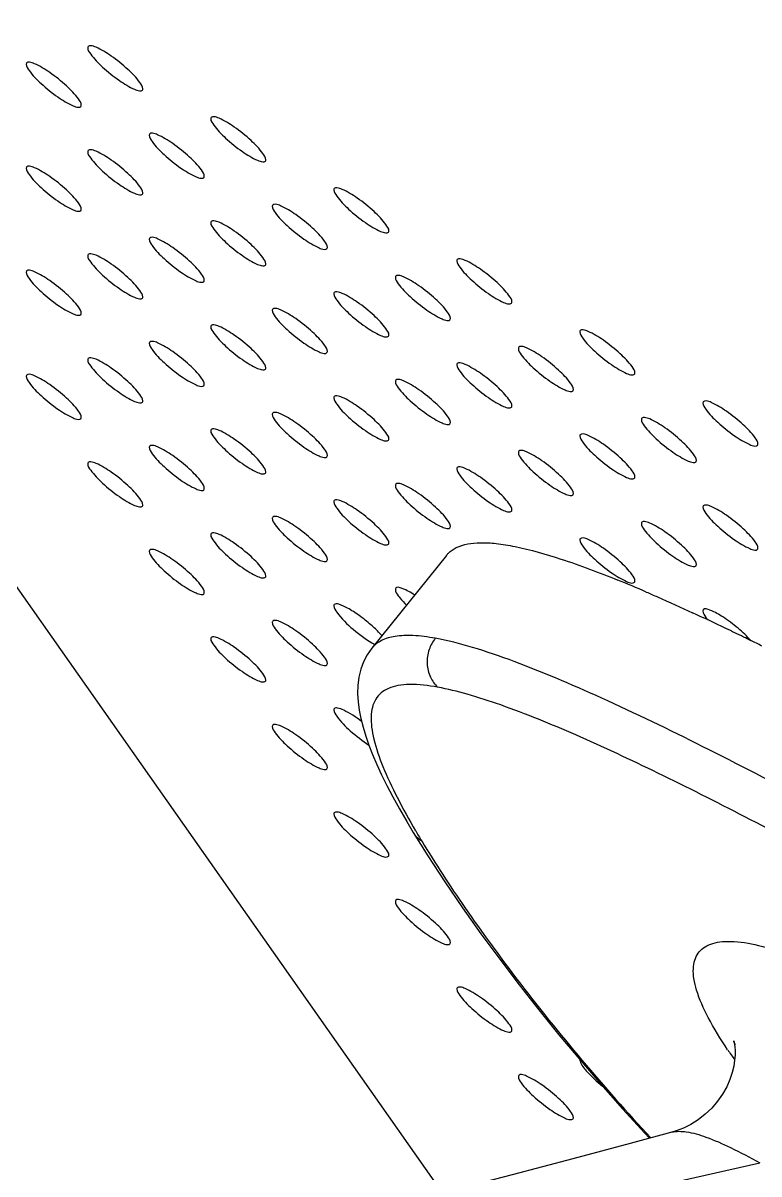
# Model space of a CAD drawing. Header units: millimetres. Extents: x 0 to 1189, y 0 to 841.
# Drawn here: x 547.19 to 568.34, y 507.81 to 540.87 of the extents above; entities that cross this region are included whole.
import ezdxf

# ---------------------------------------------------------------- set-up
doc = ezdxf.new("R2010")
doc.units = ezdxf.units.MM
doc.header["$LTSCALE"] = 65.395
doc.layers.get('0').update_dxf_attribs({"linetype": 'CONTINUOUS'})
doc.layers.add('AXIS', color=7, linetype='CONTINUOUS')

msp = doc.modelspace()

# ---------------------------------------------------------------- linework, layer by layer
at = {"color": 7, "linetype": 'Continuous'}
for p, q in [((514.535, 570.868), (559.245, 507.26)), ((559.361, 525.579), (557.218, 522.913))]:
    msp.add_line(p, q, dxfattribs=at)
at = {"color": 9, "linetype": 'Continuous'}
msp.add_line((550.984, 504.221), (568.368, 508.128), dxfattribs=at)
at = {"color": 7, "linetype": 'Continuous'}
for points in [[(557.22, 522.916), (557.087, 522.725), (556.982, 522.524), (556.901, 522.306), (556.846, 522.077), (556.816, 521.843), (556.809, 521.609), (556.823, 521.374), (556.854, 521.135), (556.902, 520.892), (556.965, 520.645), (557.043, 520.39), (557.135, 520.127), (557.242, 519.857), (557.363, 519.573), (557.5, 519.277), (557.653, 518.968), (557.823, 518.642), (558.012, 518.297), (558.22, 517.934), (558.406, 517.62)], [(558.406, 517.62), (558.824, 516.946), (559.314, 516.197), (559.825, 515.449), (560.352, 514.708), (560.893, 513.975), (561.448, 513.245), (562.017, 512.522), (562.597, 511.805), (563.192, 511.093), (563.8, 510.385), (564.422, 509.682), (565.061, 508.983), (565.202, 508.834)], [(567.665, 511.522), (567.644, 511.57), (567.626, 511.613), (567.62, 511.631), (567.623, 511.622), (567.63, 511.59), (567.641, 511.533), (567.651, 511.454), (567.657, 511.35), (567.657, 511.224), (567.645, 511.077), (567.62, 510.909), (567.575, 510.723), (567.508, 510.522), (567.417, 510.314), (567.299, 510.103), (567.155, 509.896), (566.988, 509.701), (566.802, 509.523), (566.599, 509.366), (566.388, 509.233), (566.175, 509.126), (565.963, 509.044), (565.836, 509.006)], [(565.836, 509.006), (564.645, 508.682), (562.998, 508.242), (561.248, 507.78), (559.401, 507.3), (557.451, 506.799), (555.379, 506.273), (553.178, 505.72), (550.854, 505.141), (548.606, 504.586)]]:
    msp.add_lwpolyline(points, dxfattribs=at)
for centre, radius, start, end in [((549.401, 488.235), 39.544, 66.599, 67.8903), ((535.239, 456.584), 74.221, 64.32563, 65.14386), ((529.095, 443.729), 88.469, 63.98236, 64.34629), ((525.689, 436.735), 96.249, 63.84753, 63.98671), ((523.393, 432.062), 101.455, 63.64958, 63.847)]:
    msp.add_arc(centre, radius, start, end, dxfattribs=at)
at = {"color": 9, "linetype": 'Continuous'}
for centre, radius, start, end in [((581.506, 531.132), 26.677, 210.321, 211.0475), ((579.264, 519.355), 14.261, 214.0234, 215.4355)]:
    msp.add_arc(centre, radius, start, end, dxfattribs=at)
at = {"color": 7, "linetype": 'Continuous'}
for points, knots in [([(559.361, 525.579), (559.38, 525.602), (559.461, 525.692), (559.563, 525.762), (559.645, 525.802)], [0, 0, 0, 0, 0.242434, 1, 1, 1, 1]), ([(559.645, 525.802), (559.855, 525.905), (560.254, 525.96), (560.821, 525.927), (561.605, 525.796), (562.778, 525.456), (563.748, 525.089), (564.285, 524.871)], [0, 0, 0, 0, 0.145368, 0.241106, 0.354826, 0.639137, 1, 1, 1, 1]), ([(565.106, 524.526), (565.214, 524.48), (565.659, 524.286), (566.102, 524.085), (566.437, 523.93)], [0, 0, 0, 0, 0.240406, 1, 1, 1, 1])]:
    msp.add_open_spline(points, degree=3, knots=knots, dxfattribs=at)
at = {"color": 9, "linetype": 'Continuous'}
for points, knots in [([(559.043, 523.197), (558.831, 523.236), (558.445, 523.287), (557.918, 523.275), (557.502, 523.163), (557.293, 523.005), (557.22, 522.916)], [0, 0, 0, 0, 0.33685, 0.605703, 0.819391, 1, 1, 1, 1]), ([(559.043, 523.197), (558.965, 523.101), (558.839, 522.868), (558.783, 522.471), (558.874, 522.085), (559.023, 521.874), (559.109, 521.792)], [0, 0, 0, 0, 0.242133, 0.506833, 0.767275, 1, 1, 1, 1]), ([(569.969, 518.408), (568.956, 518.947), (566.982, 519.976), (564.106, 521.375), (561.832, 522.359), (560.168, 522.934), (559.402, 523.133), (559.043, 523.197)], [0, 0, 0, 0, 0.287615, 0.558416, 0.802097, 0.908361, 1, 1, 1, 1]), ([(559.109, 521.792), (558.842, 521.84), (558.46, 521.888), (557.984, 521.849), (557.704, 521.771), (557.48, 521.639), (557.259, 521.383), (557.183, 521.019), (557.208, 520.629), (557.303, 520.141), (557.543, 519.462), (557.956, 518.586), (558.293, 517.981), (558.478, 517.664)], [0, 0, 0, 0, 0.135963, 0.191036, 0.238407, 0.280104, 0.319466, 0.404991, 0.456685, 0.515369, 0.653337, 0.816157, 1, 1, 1, 1]), ([(578.629, 512.173), (576.823, 513.215), (574.133, 514.742), (570.562, 516.694), (567.984, 518.057), (565.504, 519.308), (563.172, 520.399), (561.34, 521.152), (560.008, 521.589), (559.397, 521.74), (559.109, 521.792)], [0, 0, 0, 0, 0.286729, 0.425314, 0.559537, 0.687737, 0.807242, 0.913601, 0.959821, 1, 1, 1, 1]), ([(558.406, 517.62), (558.422, 517.594), (558.488, 517.498), (558.578, 517.419), (558.651, 517.374)], [0, 0, 0, 0, 0.259091, 1, 1, 1, 1]), ([(558.651, 517.374), (559.042, 516.724), (559.926, 515.379), (562.047, 512.473), (563.882, 510.3), (565.236, 508.843)], [0, 0, 0, 0, 0.21091, 0.446979, 1, 1, 1, 1]), ([(567.444, 511.376), (567.242, 511.677), (566.902, 512.226), (566.587, 512.922), (566.47, 513.4), (566.447, 513.692), (566.484, 513.944), (566.583, 514.154), (566.745, 514.316), (566.964, 514.425), (567.233, 514.484), (567.696, 514.501), (568.412, 514.377), (568.996, 514.184), (569.322, 514.061)], [0, 0, 0, 0, 0.184024, 0.327584, 0.38477, 0.43335, 0.475048, 0.51251, 0.549266, 0.589002, 0.634647, 0.688165, 0.82333, 1, 1, 1, 1]), ([(565.836, 509.006), (565.971, 509.042), (566.316, 509.03), (566.882, 508.86), (567.585, 508.549), (568.092, 508.282), (568.368, 508.128)], [0, 0, 0, 0, 0.154018, 0.36866, 0.651135, 1, 1, 1, 1])]:
    msp.add_open_spline(points, degree=3, knots=knots, dxfattribs=at)
at = {"layer": 'AXIS', "color": 7, "linetype": 'Continuous'}
for points, knots in [([(549.067, 540.201), (549.059, 540.191), (549.041, 540.108), (549.1, 540.037), (549.139, 539.982)], [0, 0, 0, 0, 0.149116, 1, 1, 1, 1]), ([(550.553, 539.166), (550.456, 539.304), (550.189, 539.572), (549.771, 539.912), (549.399, 540.138), (549.177, 540.226), (549.084, 540.222), (549.067, 540.201)], [0, 0, 0, 0, 0.271755, 0.60293, 0.873845, 0.956242, 1, 1, 1, 1]), ([(549.139, 539.982), (549.236, 539.844), (549.503, 539.576), (549.922, 539.236), (550.294, 539.01), (550.515, 538.922), (550.608, 538.926), (550.625, 538.947)], [0, 0, 0, 0, 0.271755, 0.60293, 0.873845, 0.956242, 1, 1, 1, 1]), ([(547.299, 539.727), (547.292, 539.718), (547.273, 539.635), (547.332, 539.564), (547.371, 539.509)], [0, 0, 0, 0, 0.149116, 1, 1, 1, 1]), ([(548.785, 538.692), (548.688, 538.83), (548.421, 539.098), (548.003, 539.439), (547.631, 539.665), (547.409, 539.752), (547.316, 539.748), (547.299, 539.727)], [0, 0, 0, 0, 0.271755, 0.60293, 0.873845, 0.956242, 1, 1, 1, 1]), ([(547.371, 539.509), (547.468, 539.37), (547.735, 539.102), (548.154, 538.762), (548.526, 538.536), (548.747, 538.448), (548.841, 538.453), (548.858, 538.474)], [0, 0, 0, 0, 0.271755, 0.60293, 0.873845, 0.956242, 1, 1, 1, 1]), ([(550.625, 538.947), (550.633, 538.957), (550.651, 539.04), (550.592, 539.11), (550.553, 539.166)], [0, 0, 0, 0, 0.149116, 1, 1, 1, 1]), ([(548.858, 538.474), (548.865, 538.483), (548.884, 538.566), (548.824, 538.637), (548.785, 538.692)], [0, 0, 0, 0, 0.149116, 1, 1, 1, 1]), ([(552.602, 538.159), (552.595, 538.15), (552.576, 538.067), (552.636, 537.996), (552.675, 537.941)], [0, 0, 0, 0, 0.149116, 1, 1, 1, 1]), ([(554.089, 537.125), (553.992, 537.263), (553.725, 537.531), (553.306, 537.871), (552.934, 538.097), (552.713, 538.185), (552.619, 538.18), (552.602, 538.159)], [0, 0, 0, 0, 0.271755, 0.60293, 0.873845, 0.956242, 1, 1, 1, 1]), ([(550.835, 537.686), (550.827, 537.676), (550.809, 537.593), (550.868, 537.523), (550.907, 537.467)], [0, 0, 0, 0, 0.149116, 1, 1, 1, 1]), ([(552.321, 536.651), (552.224, 536.789), (551.957, 537.057), (551.538, 537.398), (551.166, 537.623), (550.945, 537.711), (550.852, 537.707), (550.835, 537.686)], [0, 0, 0, 0, 0.271755, 0.60293, 0.873845, 0.956242, 1, 1, 1, 1]), ([(552.675, 537.941), (552.772, 537.803), (553.039, 537.535), (553.457, 537.194), (553.829, 536.968), (554.051, 536.881), (554.144, 536.885), (554.161, 536.906)], [0, 0, 0, 0, 0.271755, 0.60293, 0.873845, 0.956242, 1, 1, 1, 1]), ([(550.907, 537.467), (551.004, 537.329), (551.271, 537.061), (551.689, 536.721), (552.061, 536.495), (552.283, 536.407), (552.376, 536.411), (552.393, 536.432)], [0, 0, 0, 0, 0.271755, 0.60293, 0.873845, 0.956242, 1, 1, 1, 1]), ([(549.067, 537.212), (549.059, 537.203), (549.041, 537.12), (549.1, 537.049), (549.139, 536.994)], [0, 0, 0, 0, 0.149116, 1, 1, 1, 1]), ([(550.553, 536.177), (550.456, 536.315), (550.189, 536.583), (549.771, 536.924), (549.399, 537.15), (549.177, 537.237), (549.084, 537.233), (549.067, 537.212)], [0, 0, 0, 0, 0.271755, 0.60293, 0.873845, 0.956242, 1, 1, 1, 1]), ([(554.161, 536.906), (554.168, 536.915), (554.187, 536.998), (554.128, 537.069), (554.089, 537.125)], [0, 0, 0, 0, 0.149116, 1, 1, 1, 1]), ([(547.299, 536.738), (547.292, 536.729), (547.273, 536.646), (547.332, 536.575), (547.371, 536.52)], [0, 0, 0, 0, 0.149116, 1, 1, 1, 1]), ([(548.785, 535.703), (548.688, 535.841), (548.421, 536.11), (548.003, 536.45), (547.631, 536.676), (547.409, 536.763), (547.316, 536.759), (547.299, 536.738)], [0, 0, 0, 0, 0.271755, 0.60293, 0.873845, 0.956242, 1, 1, 1, 1]), ([(549.139, 536.994), (549.236, 536.856), (549.503, 536.587), (549.922, 536.247), (550.294, 536.021), (550.515, 535.933), (550.608, 535.938), (550.625, 535.959)], [0, 0, 0, 0, 0.271755, 0.60293, 0.873845, 0.956242, 1, 1, 1, 1]), ([(547.371, 536.52), (547.468, 536.382), (547.735, 536.114), (548.154, 535.773), (548.526, 535.547), (548.747, 535.46), (548.841, 535.464), (548.858, 535.485)], [0, 0, 0, 0, 0.271755, 0.60293, 0.873845, 0.956242, 1, 1, 1, 1]), ([(552.393, 536.432), (552.401, 536.442), (552.419, 536.525), (552.36, 536.596), (552.321, 536.651)], [0, 0, 0, 0, 0.149116, 1, 1, 1, 1]), ([(550.625, 535.959), (550.633, 535.968), (550.651, 536.051), (550.592, 536.122), (550.553, 536.177)], [0, 0, 0, 0, 0.149116, 1, 1, 1, 1]), ([(556.138, 536.118), (556.13, 536.109), (556.112, 536.026), (556.171, 535.955), (556.21, 535.9)], [0, 0, 0, 0, 0.149116, 1, 1, 1, 1]), ([(557.624, 535.083), (557.527, 535.221), (557.26, 535.489), (556.842, 535.83), (556.47, 536.056), (556.248, 536.143), (556.155, 536.139), (556.138, 536.118)], [0, 0, 0, 0, 0.271755, 0.60293, 0.873845, 0.956242, 1, 1, 1, 1]), ([(548.858, 535.485), (548.865, 535.494), (548.884, 535.577), (548.824, 535.648), (548.785, 535.703)], [0, 0, 0, 0, 0.149116, 1, 1, 1, 1]), ([(556.21, 535.9), (556.307, 535.762), (556.574, 535.494), (556.993, 535.153), (557.365, 534.927), (557.586, 534.84), (557.679, 534.844), (557.696, 534.865)], [0, 0, 0, 0, 0.271755, 0.60293, 0.873845, 0.956242, 1, 1, 1, 1]), ([(554.37, 535.644), (554.363, 535.635), (554.344, 535.552), (554.403, 535.481), (554.442, 535.426)], [0, 0, 0, 0, 0.149116, 1, 1, 1, 1]), ([(555.856, 534.61), (555.759, 534.748), (555.492, 535.016), (555.074, 535.356), (554.702, 535.582), (554.48, 535.67), (554.387, 535.666), (554.37, 535.644)], [0, 0, 0, 0, 0.271755, 0.60293, 0.873845, 0.956242, 1, 1, 1, 1]), ([(554.442, 535.426), (554.539, 535.288), (554.806, 535.02), (555.225, 534.679), (555.597, 534.454), (555.818, 534.366), (555.912, 534.37), (555.929, 534.391)], [0, 0, 0, 0, 0.271755, 0.60293, 0.873845, 0.956242, 1, 1, 1, 1]), ([(552.602, 535.171), (552.595, 535.162), (552.576, 535.078), (552.636, 535.008), (552.675, 534.952)], [0, 0, 0, 0, 0.149116, 1, 1, 1, 1]), ([(554.089, 534.136), (553.992, 534.274), (553.725, 534.542), (553.306, 534.883), (552.934, 535.108), (552.713, 535.196), (552.619, 535.192), (552.602, 535.171)], [0, 0, 0, 0, 0.271755, 0.60293, 0.873845, 0.956242, 1, 1, 1, 1]), ([(557.696, 534.865), (557.704, 534.874), (557.722, 534.957), (557.663, 535.028), (557.624, 535.083)], [0, 0, 0, 0, 0.149116, 1, 1, 1, 1]), ([(550.835, 534.697), (550.827, 534.688), (550.809, 534.605), (550.868, 534.534), (550.907, 534.479)], [0, 0, 0, 0, 0.149116, 1, 1, 1, 1]), ([(552.321, 533.662), (552.224, 533.8), (551.957, 534.068), (551.538, 534.409), (551.166, 534.635), (550.945, 534.722), (550.852, 534.718), (550.835, 534.697)], [0, 0, 0, 0, 0.271755, 0.60293, 0.873845, 0.956242, 1, 1, 1, 1]), ([(552.675, 534.952), (552.772, 534.814), (553.039, 534.546), (553.457, 534.206), (553.829, 533.98), (554.051, 533.892), (554.144, 533.896), (554.161, 533.917)], [0, 0, 0, 0, 0.271755, 0.60293, 0.873845, 0.956242, 1, 1, 1, 1]), ([(550.907, 534.479), (551.004, 534.341), (551.271, 534.072), (551.689, 533.732), (552.061, 533.506), (552.283, 533.419), (552.376, 533.423), (552.393, 533.444)], [0, 0, 0, 0, 0.271755, 0.60293, 0.873845, 0.956242, 1, 1, 1, 1]), ([(555.929, 534.391), (555.936, 534.4), (555.955, 534.483), (555.895, 534.554), (555.856, 534.61)], [0, 0, 0, 0, 0.149116, 1, 1, 1, 1]), ([(549.067, 534.223), (549.059, 534.214), (549.041, 534.131), (549.1, 534.06), (549.139, 534.005)], [0, 0, 0, 0, 0.149116, 1, 1, 1, 1]), ([(550.553, 533.188), (550.456, 533.326), (550.189, 533.595), (549.771, 533.935), (549.399, 534.161), (549.177, 534.248), (549.084, 534.244), (549.067, 534.223)], [0, 0, 0, 0, 0.271755, 0.60293, 0.873845, 0.956242, 1, 1, 1, 1]), ([(554.161, 533.917), (554.168, 533.927), (554.187, 534.01), (554.128, 534.081), (554.089, 534.136)], [0, 0, 0, 0, 0.149116, 1, 1, 1, 1]), ([(559.673, 534.077), (559.666, 534.068), (559.647, 533.985), (559.707, 533.914), (559.746, 533.859)], [0, 0, 0, 0, 0.149116, 1, 1, 1, 1]), ([(561.16, 533.042), (561.063, 533.18), (560.796, 533.448), (560.377, 533.789), (560.005, 534.015), (559.784, 534.102), (559.69, 534.098), (559.673, 534.077)], [0, 0, 0, 0, 0.271755, 0.60293, 0.873845, 0.956242, 1, 1, 1, 1]), ([(547.299, 533.75), (547.292, 533.74), (547.273, 533.657), (547.332, 533.586), (547.371, 533.531)], [0, 0, 0, 0, 0.149116, 1, 1, 1, 1]), ([(548.785, 532.715), (548.688, 532.853), (548.421, 533.121), (548.003, 533.461), (547.631, 533.687), (547.409, 533.775), (547.316, 533.771), (547.299, 533.75)], [0, 0, 0, 0, 0.271755, 0.60293, 0.873845, 0.956242, 1, 1, 1, 1]), ([(549.139, 534.005), (549.236, 533.867), (549.503, 533.599), (549.922, 533.258), (550.294, 533.032), (550.515, 532.945), (550.608, 532.949), (550.625, 532.97)], [0, 0, 0, 0, 0.271755, 0.60293, 0.873845, 0.956242, 1, 1, 1, 1]), ([(559.746, 533.859), (559.843, 533.721), (560.11, 533.452), (560.528, 533.112), (560.9, 532.886), (561.122, 532.798), (561.215, 532.803), (561.232, 532.824)], [0, 0, 0, 0, 0.271755, 0.60293, 0.873845, 0.956242, 1, 1, 1, 1]), ([(547.371, 533.531), (547.468, 533.393), (547.735, 533.125), (548.154, 532.784), (548.526, 532.559), (548.747, 532.471), (548.841, 532.475), (548.858, 532.496)], [0, 0, 0, 0, 0.271755, 0.60293, 0.873845, 0.956242, 1, 1, 1, 1]), ([(552.393, 533.444), (552.401, 533.453), (552.419, 533.536), (552.36, 533.607), (552.321, 533.662)], [0, 0, 0, 0, 0.149116, 1, 1, 1, 1]), ([(557.906, 533.603), (557.898, 533.594), (557.88, 533.511), (557.939, 533.44), (557.978, 533.385)], [0, 0, 0, 0, 0.149116, 1, 1, 1, 1]), ([(559.392, 532.568), (559.295, 532.706), (559.028, 532.975), (558.609, 533.315), (558.237, 533.541), (558.016, 533.628), (557.923, 533.624), (557.906, 533.603)], [0, 0, 0, 0, 0.271755, 0.60293, 0.873845, 0.956242, 1, 1, 1, 1]), ([(557.978, 533.385), (558.075, 533.247), (558.342, 532.979), (558.76, 532.638), (559.132, 532.412), (559.354, 532.325), (559.447, 532.329), (559.464, 532.35)], [0, 0, 0, 0, 0.271755, 0.60293, 0.873845, 0.956242, 1, 1, 1, 1]), ([(550.625, 532.97), (550.633, 532.979), (550.651, 533.062), (550.592, 533.133), (550.553, 533.188)], [0, 0, 0, 0, 0.149116, 1, 1, 1, 1]), ([(556.138, 533.13), (556.13, 533.12), (556.112, 533.037), (556.171, 532.966), (556.21, 532.911)], [0, 0, 0, 0, 0.149116, 1, 1, 1, 1]), ([(557.624, 532.095), (557.527, 532.233), (557.26, 532.501), (556.842, 532.841), (556.47, 533.067), (556.248, 533.155), (556.155, 533.151), (556.138, 533.13)], [0, 0, 0, 0, 0.271755, 0.60293, 0.873845, 0.956242, 1, 1, 1, 1]), ([(561.232, 532.824), (561.239, 532.833), (561.258, 532.916), (561.199, 532.987), (561.16, 533.042)], [0, 0, 0, 0, 0.149116, 1, 1, 1, 1]), ([(548.858, 532.496), (548.865, 532.506), (548.884, 532.589), (548.824, 532.659), (548.785, 532.715)], [0, 0, 0, 0, 0.149116, 1, 1, 1, 1]), ([(556.21, 532.911), (556.307, 532.773), (556.574, 532.505), (556.993, 532.164), (557.365, 531.939), (557.586, 531.851), (557.679, 531.855), (557.696, 531.876)], [0, 0, 0, 0, 0.271755, 0.60293, 0.873845, 0.956242, 1, 1, 1, 1]), ([(554.37, 532.656), (554.363, 532.647), (554.344, 532.564), (554.403, 532.493), (554.442, 532.437)], [0, 0, 0, 0, 0.149116, 1, 1, 1, 1]), ([(555.856, 531.621), (555.759, 531.759), (555.492, 532.027), (555.074, 532.368), (554.702, 532.593), (554.48, 532.681), (554.387, 532.677), (554.37, 532.656)], [0, 0, 0, 0, 0.271755, 0.60293, 0.873845, 0.956242, 1, 1, 1, 1]), ([(554.442, 532.437), (554.539, 532.299), (554.806, 532.031), (555.225, 531.691), (555.597, 531.465), (555.818, 531.377), (555.912, 531.381), (555.929, 531.403)], [0, 0, 0, 0, 0.271755, 0.60293, 0.873845, 0.956242, 1, 1, 1, 1]), ([(559.464, 532.35), (559.472, 532.359), (559.49, 532.442), (559.431, 532.513), (559.392, 532.568)], [0, 0, 0, 0, 0.149116, 1, 1, 1, 1]), ([(552.602, 532.182), (552.595, 532.173), (552.576, 532.09), (552.636, 532.019), (552.675, 531.964)], [0, 0, 0, 0, 0.149116, 1, 1, 1, 1]), ([(554.089, 531.147), (553.992, 531.285), (553.725, 531.553), (553.306, 531.894), (552.934, 532.12), (552.713, 532.207), (552.619, 532.203), (552.602, 532.182)], [0, 0, 0, 0, 0.271755, 0.60293, 0.873845, 0.956242, 1, 1, 1, 1]), ([(557.696, 531.876), (557.704, 531.885), (557.722, 531.969), (557.663, 532.039), (557.624, 532.095)], [0, 0, 0, 0, 0.149116, 1, 1, 1, 1]), ([(564.695, 531.001), (564.598, 531.139), (564.331, 531.407), (563.913, 531.748), (563.541, 531.973), (563.319, 532.061), (563.226, 532.057), (563.209, 532.036)], [0, 0, 0, 0, 0.271755, 0.60293, 0.873845, 0.956242, 1, 1, 1, 1]), ([(550.835, 531.708), (550.827, 531.699), (550.809, 531.616), (550.868, 531.545), (550.907, 531.49)], [0, 0, 0, 0, 0.149116, 1, 1, 1, 1]), ([(552.321, 530.673), (552.224, 530.812), (551.957, 531.08), (551.538, 531.42), (551.166, 531.646), (550.945, 531.734), (550.852, 531.729), (550.835, 531.708)], [0, 0, 0, 0, 0.271755, 0.60293, 0.873845, 0.956242, 1, 1, 1, 1]), ([(552.675, 531.964), (552.772, 531.826), (553.039, 531.557), (553.457, 531.217), (553.829, 530.991), (554.051, 530.904), (554.144, 530.908), (554.161, 530.929)], [0, 0, 0, 0, 0.271755, 0.60293, 0.873845, 0.956242, 1, 1, 1, 1]), ([(563.209, 532.036), (563.201, 532.027), (563.183, 531.943), (563.242, 531.873), (563.281, 531.817)], [0, 0, 0, 0, 0.149116, 1, 1, 1, 1]), ([(563.281, 531.817), (563.378, 531.679), (563.645, 531.411), (564.064, 531.071), (564.436, 530.845), (564.657, 530.757), (564.75, 530.761), (564.768, 530.782)], [0, 0, 0, 0, 0.271755, 0.60293, 0.873845, 0.956242, 1, 1, 1, 1]), ([(550.907, 531.49), (551.004, 531.352), (551.271, 531.084), (551.689, 530.743), (552.061, 530.517), (552.283, 530.43), (552.376, 530.434), (552.393, 530.455)], [0, 0, 0, 0, 0.271755, 0.60293, 0.873845, 0.956242, 1, 1, 1, 1]), ([(555.929, 531.403), (555.936, 531.412), (555.955, 531.495), (555.895, 531.566), (555.856, 531.621)], [0, 0, 0, 0, 0.149116, 1, 1, 1, 1]), ([(561.441, 531.562), (561.434, 531.553), (561.415, 531.47), (561.474, 531.399), (561.513, 531.344)], [0, 0, 0, 0, 0.149116, 1, 1, 1, 1]), ([(562.928, 530.527), (562.831, 530.665), (562.563, 530.933), (562.145, 531.274), (561.773, 531.5), (561.551, 531.587), (561.458, 531.583), (561.441, 531.562)], [0, 0, 0, 0, 0.271755, 0.60293, 0.873845, 0.956242, 1, 1, 1, 1]), ([(549.067, 531.235), (549.059, 531.225), (549.041, 531.142), (549.1, 531.072), (549.139, 531.016)], [0, 0, 0, 0, 0.149116, 1, 1, 1, 1]), ([(550.553, 530.2), (550.456, 530.338), (550.189, 530.606), (549.771, 530.946), (549.399, 531.172), (549.177, 531.26), (549.084, 531.256), (549.067, 531.235)], [0, 0, 0, 0, 0.271755, 0.60293, 0.873845, 0.956242, 1, 1, 1, 1]), ([(554.161, 530.929), (554.168, 530.938), (554.187, 531.021), (554.128, 531.092), (554.089, 531.147)], [0, 0, 0, 0, 0.149116, 1, 1, 1, 1]), ([(559.673, 531.088), (559.666, 531.079), (559.647, 530.996), (559.707, 530.925), (559.746, 530.87)], [0, 0, 0, 0, 0.149116, 1, 1, 1, 1]), ([(561.16, 530.053), (561.063, 530.191), (560.796, 530.46), (560.377, 530.8), (560.005, 531.026), (559.784, 531.113), (559.69, 531.109), (559.673, 531.088)], [0, 0, 0, 0, 0.271755, 0.60293, 0.873845, 0.956242, 1, 1, 1, 1]), ([(561.513, 531.344), (561.61, 531.206), (561.878, 530.937), (562.296, 530.597), (562.668, 530.371), (562.889, 530.284), (562.983, 530.288), (563, 530.309)], [0, 0, 0, 0, 0.271755, 0.60293, 0.873845, 0.956242, 1, 1, 1, 1]), ([(547.299, 530.761), (547.292, 530.752), (547.273, 530.669), (547.332, 530.598), (547.371, 530.543)], [0, 0, 0, 0, 0.149116, 1, 1, 1, 1]), ([(548.785, 529.726), (548.688, 529.864), (548.421, 530.132), (548.003, 530.473), (547.631, 530.699), (547.409, 530.786), (547.316, 530.782), (547.299, 530.761)], [0, 0, 0, 0, 0.271755, 0.60293, 0.873845, 0.956242, 1, 1, 1, 1]), ([(549.139, 531.016), (549.236, 530.878), (549.503, 530.61), (549.922, 530.27), (550.294, 530.044), (550.515, 529.956), (550.608, 529.96), (550.625, 529.981)], [0, 0, 0, 0, 0.271755, 0.60293, 0.873845, 0.956242, 1, 1, 1, 1]), ([(559.746, 530.87), (559.843, 530.732), (560.11, 530.464), (560.528, 530.123), (560.9, 529.897), (561.122, 529.81), (561.215, 529.814), (561.232, 529.835)], [0, 0, 0, 0, 0.271755, 0.60293, 0.873845, 0.956242, 1, 1, 1, 1]), ([(564.768, 530.782), (564.775, 530.792), (564.793, 530.875), (564.734, 530.946), (564.695, 531.001)], [0, 0, 0, 0, 0.149116, 1, 1, 1, 1]), ([(547.371, 530.543), (547.468, 530.404), (547.735, 530.136), (548.154, 529.796), (548.526, 529.57), (548.747, 529.482), (548.841, 529.487), (548.858, 529.508)], [0, 0, 0, 0, 0.271755, 0.60293, 0.873845, 0.956242, 1, 1, 1, 1]), ([(552.393, 530.455), (552.401, 530.464), (552.419, 530.547), (552.36, 530.618), (552.321, 530.673)], [0, 0, 0, 0, 0.149116, 1, 1, 1, 1]), ([(557.906, 530.615), (557.898, 530.605), (557.88, 530.522), (557.939, 530.451), (557.978, 530.396)], [0, 0, 0, 0, 0.149116, 1, 1, 1, 1]), ([(559.392, 529.58), (559.295, 529.718), (559.028, 529.986), (558.609, 530.326), (558.237, 530.552), (558.016, 530.64), (557.923, 530.636), (557.906, 530.615)], [0, 0, 0, 0, 0.271755, 0.60293, 0.873845, 0.956242, 1, 1, 1, 1]), ([(557.978, 530.396), (558.075, 530.258), (558.342, 529.99), (558.76, 529.649), (559.132, 529.424), (559.354, 529.336), (559.447, 529.34), (559.464, 529.361)], [0, 0, 0, 0, 0.271755, 0.60293, 0.873845, 0.956242, 1, 1, 1, 1]), ([(563, 530.309), (563.007, 530.318), (563.026, 530.401), (562.966, 530.472), (562.928, 530.527)], [0, 0, 0, 0, 0.149116, 1, 1, 1, 1]), ([(550.625, 529.981), (550.633, 529.991), (550.651, 530.074), (550.592, 530.144), (550.553, 530.2)], [0, 0, 0, 0, 0.149116, 1, 1, 1, 1]), ([(556.138, 530.141), (556.13, 530.132), (556.112, 530.049), (556.171, 529.978), (556.21, 529.922)], [0, 0, 0, 0, 0.149116, 1, 1, 1, 1]), ([(557.624, 529.106), (557.527, 529.244), (557.26, 529.512), (556.842, 529.853), (556.47, 530.079), (556.248, 530.166), (556.155, 530.162), (556.138, 530.141)], [0, 0, 0, 0, 0.271755, 0.60293, 0.873845, 0.956242, 1, 1, 1, 1]), ([(561.232, 529.835), (561.239, 529.844), (561.258, 529.927), (561.199, 529.998), (561.16, 530.053)], [0, 0, 0, 0, 0.149116, 1, 1, 1, 1]), ([(548.858, 529.508), (548.865, 529.517), (548.884, 529.6), (548.824, 529.671), (548.785, 529.726)], [0, 0, 0, 0, 0.149116, 1, 1, 1, 1]), ([(556.21, 529.922), (556.307, 529.784), (556.574, 529.516), (556.993, 529.176), (557.365, 528.95), (557.586, 528.862), (557.679, 528.866), (557.696, 528.888)], [0, 0, 0, 0, 0.271755, 0.60293, 0.873845, 0.956242, 1, 1, 1, 1]), ([(566.744, 529.995), (566.737, 529.985), (566.719, 529.902), (566.778, 529.831), (566.817, 529.776)], [0, 0, 0, 0, 0.149116, 1, 1, 1, 1]), ([(568.231, 528.96), (568.134, 529.098), (567.867, 529.366), (567.448, 529.706), (567.076, 529.932), (566.855, 530.02), (566.762, 530.016), (566.744, 529.995)], [0, 0, 0, 0, 0.271755, 0.60293, 0.873845, 0.956242, 1, 1, 1, 1]), ([(566.817, 529.776), (566.914, 529.638), (567.181, 529.37), (567.599, 529.029), (567.971, 528.804), (568.193, 528.716), (568.286, 528.72), (568.303, 528.741)], [0, 0, 0, 0, 0.271755, 0.60293, 0.873845, 0.956242, 1, 1, 1, 1]), ([(554.37, 529.667), (554.363, 529.658), (554.344, 529.575), (554.403, 529.504), (554.442, 529.449)], [0, 0, 0, 0, 0.149116, 1, 1, 1, 1]), ([(555.856, 528.632), (555.759, 528.77), (555.492, 529.038), (555.074, 529.379), (554.702, 529.605), (554.48, 529.692), (554.387, 529.688), (554.37, 529.667)], [0, 0, 0, 0, 0.271755, 0.60293, 0.873845, 0.956242, 1, 1, 1, 1]), ([(554.442, 529.449), (554.539, 529.311), (554.806, 529.043), (555.225, 528.702), (555.597, 528.476), (555.818, 528.389), (555.912, 528.393), (555.929, 528.414)], [0, 0, 0, 0, 0.271755, 0.60293, 0.873845, 0.956242, 1, 1, 1, 1]), ([(559.464, 529.361), (559.472, 529.371), (559.49, 529.454), (559.431, 529.524), (559.392, 529.58)], [0, 0, 0, 0, 0.149116, 1, 1, 1, 1]), ([(564.977, 529.521), (564.969, 529.512), (564.951, 529.429), (565.01, 529.358), (565.049, 529.302)], [0, 0, 0, 0, 0.149116, 1, 1, 1, 1]), ([(566.463, 528.486), (566.366, 528.624), (566.099, 528.892), (565.68, 529.233), (565.308, 529.458), (565.087, 529.546), (564.994, 529.542), (564.977, 529.521)], [0, 0, 0, 0, 0.271755, 0.60293, 0.873845, 0.956242, 1, 1, 1, 1]), ([(552.602, 529.193), (552.595, 529.184), (552.576, 529.101), (552.636, 529.03), (552.675, 528.975)], [0, 0, 0, 0, 0.149116, 1, 1, 1, 1]), ([(554.089, 528.159), (553.992, 528.297), (553.725, 528.565), (553.306, 528.905), (552.934, 529.131), (552.713, 529.219), (552.619, 529.215), (552.602, 529.193)], [0, 0, 0, 0, 0.271755, 0.60293, 0.873845, 0.956242, 1, 1, 1, 1]), ([(557.696, 528.888), (557.704, 528.897), (557.722, 528.98), (557.663, 529.051), (557.624, 529.106)], [0, 0, 0, 0, 0.149116, 1, 1, 1, 1]), ([(564.695, 528.012), (564.598, 528.15), (564.331, 528.418), (563.913, 528.759), (563.541, 528.985), (563.319, 529.072), (563.226, 529.068), (563.209, 529.047)], [0, 0, 0, 0, 0.271755, 0.60293, 0.873845, 0.956242, 1, 1, 1, 1]), ([(565.049, 529.302), (565.146, 529.164), (565.413, 528.896), (565.831, 528.556), (566.203, 528.33), (566.425, 528.242), (566.518, 528.246), (566.535, 528.268)], [0, 0, 0, 0, 0.271755, 0.60293, 0.873845, 0.956242, 1, 1, 1, 1]), ([(552.321, 527.685), (552.224, 527.823), (551.957, 528.091), (551.538, 528.432), (551.166, 528.657), (550.945, 528.745), (550.852, 528.741), (550.835, 528.72)], [0, 0, 0, 0, 0.271755, 0.60293, 0.873845, 0.956242, 1, 1, 1, 1]), ([(552.675, 528.975), (552.772, 528.837), (553.039, 528.569), (553.457, 528.228), (553.829, 528.002), (554.051, 527.915), (554.144, 527.919), (554.161, 527.94)], [0, 0, 0, 0, 0.271755, 0.60293, 0.873845, 0.956242, 1, 1, 1, 1]), ([(563.209, 529.047), (563.201, 529.038), (563.183, 528.955), (563.242, 528.884), (563.281, 528.829)], [0, 0, 0, 0, 0.149116, 1, 1, 1, 1]), ([(563.281, 528.829), (563.378, 528.691), (563.645, 528.422), (564.064, 528.082), (564.436, 527.856), (564.657, 527.769), (564.75, 527.773), (564.768, 527.794)], [0, 0, 0, 0, 0.271755, 0.60293, 0.873845, 0.956242, 1, 1, 1, 1]), ([(568.303, 528.741), (568.311, 528.75), (568.329, 528.834), (568.27, 528.904), (568.231, 528.96)], [0, 0, 0, 0, 0.149116, 1, 1, 1, 1]), ([(550.835, 528.72), (550.827, 528.711), (550.809, 528.627), (550.868, 528.557), (550.907, 528.501)], [0, 0, 0, 0, 0.149116, 1, 1, 1, 1]), ([(550.907, 528.501), (551.004, 528.363), (551.271, 528.095), (551.689, 527.755), (552.061, 527.529), (552.283, 527.441), (552.376, 527.445), (552.393, 527.466)], [0, 0, 0, 0, 0.271755, 0.60293, 0.873845, 0.956242, 1, 1, 1, 1]), ([(555.929, 528.414), (555.936, 528.423), (555.955, 528.506), (555.895, 528.577), (555.856, 528.632)], [0, 0, 0, 0, 0.149116, 1, 1, 1, 1]), ([(561.441, 528.573), (561.434, 528.564), (561.415, 528.481), (561.474, 528.41), (561.513, 528.355)], [0, 0, 0, 0, 0.149116, 1, 1, 1, 1]), ([(562.928, 527.538), (562.831, 527.677), (562.563, 527.945), (562.145, 528.285), (561.773, 528.511), (561.551, 528.599), (561.458, 528.594), (561.441, 528.573)], [0, 0, 0, 0, 0.271755, 0.60293, 0.873845, 0.956242, 1, 1, 1, 1]), ([(566.535, 528.268), (566.543, 528.277), (566.561, 528.36), (566.502, 528.431), (566.463, 528.486)], [0, 0, 0, 0, 0.149116, 1, 1, 1, 1]), ([(549.067, 528.246), (549.059, 528.237), (549.041, 528.154), (549.1, 528.083), (549.139, 528.028)], [0, 0, 0, 0, 0.149116, 1, 1, 1, 1]), ([(550.553, 527.211), (550.456, 527.349), (550.189, 527.617), (549.771, 527.958), (549.399, 528.184), (549.177, 528.271), (549.084, 528.267), (549.067, 528.246)], [0, 0, 0, 0, 0.271755, 0.60293, 0.873845, 0.956242, 1, 1, 1, 1]), ([(554.161, 527.94), (554.168, 527.949), (554.187, 528.032), (554.128, 528.103), (554.089, 528.159)], [0, 0, 0, 0, 0.149116, 1, 1, 1, 1]), ([(559.673, 528.1), (559.666, 528.09), (559.647, 528.007), (559.707, 527.937), (559.746, 527.881)], [0, 0, 0, 0, 0.149116, 1, 1, 1, 1]), ([(561.16, 527.065), (561.063, 527.203), (560.796, 527.471), (560.377, 527.811), (560.005, 528.037), (559.784, 528.125), (559.69, 528.121), (559.673, 528.1)], [0, 0, 0, 0, 0.271755, 0.60293, 0.873845, 0.956242, 1, 1, 1, 1]), ([(561.513, 528.355), (561.61, 528.217), (561.878, 527.949), (562.296, 527.608), (562.668, 527.382), (562.889, 527.295), (562.983, 527.299), (563, 527.32)], [0, 0, 0, 0, 0.271755, 0.60293, 0.873845, 0.956242, 1, 1, 1, 1]), ([(549.139, 528.028), (549.236, 527.89), (549.503, 527.621), (549.922, 527.281), (550.294, 527.055), (550.515, 526.968), (550.608, 526.972), (550.625, 526.993)], [0, 0, 0, 0, 0.271755, 0.60293, 0.873845, 0.956242, 1, 1, 1, 1]), ([(559.746, 527.881), (559.843, 527.743), (560.11, 527.475), (560.528, 527.135), (560.9, 526.909), (561.122, 526.821), (561.215, 526.825), (561.232, 526.846)], [0, 0, 0, 0, 0.271755, 0.60293, 0.873845, 0.956242, 1, 1, 1, 1]), ([(564.768, 527.794), (564.775, 527.803), (564.793, 527.886), (564.734, 527.957), (564.695, 528.012)], [0, 0, 0, 0, 0.149116, 1, 1, 1, 1]), ([(552.393, 527.466), (552.401, 527.476), (552.419, 527.559), (552.36, 527.63), (552.321, 527.685)], [0, 0, 0, 0, 0.149116, 1, 1, 1, 1]), ([(557.906, 527.626), (557.898, 527.617), (557.88, 527.534), (557.939, 527.463), (557.978, 527.408)], [0, 0, 0, 0, 0.149116, 1, 1, 1, 1]), ([(559.392, 526.591), (559.295, 526.729), (559.028, 526.997), (558.609, 527.338), (558.237, 527.564), (558.016, 527.651), (557.923, 527.647), (557.906, 527.626)], [0, 0, 0, 0, 0.271755, 0.60293, 0.873845, 0.956242, 1, 1, 1, 1]), ([(563, 527.32), (563.007, 527.329), (563.026, 527.412), (562.966, 527.483), (562.928, 527.538)], [0, 0, 0, 0, 0.149116, 1, 1, 1, 1]), ([(550.625, 526.993), (550.633, 527.002), (550.651, 527.085), (550.592, 527.156), (550.553, 527.211)], [0, 0, 0, 0, 0.149116, 1, 1, 1, 1]), ([(556.138, 527.152), (556.13, 527.143), (556.112, 527.06), (556.171, 526.989), (556.21, 526.934)], [0, 0, 0, 0, 0.149116, 1, 1, 1, 1]), ([(557.624, 526.117), (557.527, 526.255), (557.26, 526.524), (556.842, 526.864), (556.47, 527.09), (556.248, 527.177), (556.155, 527.173), (556.138, 527.152)], [0, 0, 0, 0, 0.271755, 0.60293, 0.873845, 0.956242, 1, 1, 1, 1]), ([(557.978, 527.408), (558.075, 527.269), (558.342, 527.001), (558.76, 526.661), (559.132, 526.435), (559.354, 526.347), (559.447, 526.352), (559.464, 526.373)], [0, 0, 0, 0, 0.271755, 0.60293, 0.873845, 0.956242, 1, 1, 1, 1]), ([(556.21, 526.934), (556.307, 526.796), (556.574, 526.528), (556.993, 526.187), (557.365, 525.961), (557.586, 525.874), (557.679, 525.878), (557.696, 525.899)], [0, 0, 0, 0, 0.271755, 0.60293, 0.873845, 0.956242, 1, 1, 1, 1]), ([(561.232, 526.846), (561.239, 526.856), (561.258, 526.939), (561.199, 527.009), (561.16, 527.065)], [0, 0, 0, 0, 0.149116, 1, 1, 1, 1]), ([(566.744, 527.006), (566.737, 526.997), (566.719, 526.914), (566.778, 526.843), (566.817, 526.787)], [0, 0, 0, 0, 0.149116, 1, 1, 1, 1]), ([(568.231, 525.971), (568.134, 526.109), (567.867, 526.377), (567.448, 526.718), (567.076, 526.944), (566.855, 527.031), (566.762, 527.027), (566.744, 527.006)], [0, 0, 0, 0, 0.271755, 0.60293, 0.873845, 0.956242, 1, 1, 1, 1]), ([(566.817, 526.787), (566.914, 526.649), (567.181, 526.381), (567.599, 526.041), (567.971, 525.815), (568.193, 525.727), (568.286, 525.731), (568.303, 525.753)], [0, 0, 0, 0, 0.271755, 0.60293, 0.873845, 0.956242, 1, 1, 1, 1]), ([(554.37, 526.678), (554.363, 526.669), (554.344, 526.586), (554.403, 526.515), (554.442, 526.46)], [0, 0, 0, 0, 0.149116, 1, 1, 1, 1]), ([(555.856, 525.644), (555.759, 525.782), (555.492, 526.05), (555.074, 526.39), (554.702, 526.616), (554.48, 526.704), (554.387, 526.7), (554.37, 526.678)], [0, 0, 0, 0, 0.271755, 0.60293, 0.873845, 0.956242, 1, 1, 1, 1]), ([(554.442, 526.46), (554.539, 526.322), (554.806, 526.054), (555.225, 525.713), (555.597, 525.488), (555.818, 525.4), (555.912, 525.404), (555.929, 525.425)], [0, 0, 0, 0, 0.271755, 0.60293, 0.873845, 0.956242, 1, 1, 1, 1]), ([(559.464, 526.373), (559.472, 526.382), (559.49, 526.465), (559.431, 526.536), (559.392, 526.591)], [0, 0, 0, 0, 0.149116, 1, 1, 1, 1]), ([(564.977, 526.532), (564.969, 526.523), (564.951, 526.44), (565.01, 526.369), (565.049, 526.314)], [0, 0, 0, 0, 0.149116, 1, 1, 1, 1]), ([(566.463, 525.497), (566.366, 525.635), (566.099, 525.903), (565.68, 526.244), (565.308, 526.47), (565.087, 526.557), (564.994, 526.553), (564.977, 526.532)], [0, 0, 0, 0, 0.271755, 0.60293, 0.873845, 0.956242, 1, 1, 1, 1]), ([(552.602, 526.205), (552.595, 526.196), (552.576, 526.113), (552.636, 526.042), (552.675, 525.986)], [0, 0, 0, 0, 0.149116, 1, 1, 1, 1]), ([(554.089, 525.17), (553.992, 525.308), (553.725, 525.576), (553.306, 525.917), (552.934, 526.142), (552.713, 526.23), (552.619, 526.226), (552.602, 526.205)], [0, 0, 0, 0, 0.271755, 0.60293, 0.873845, 0.956242, 1, 1, 1, 1]), ([(557.696, 525.899), (557.704, 525.908), (557.722, 525.991), (557.663, 526.062), (557.624, 526.117)], [0, 0, 0, 0, 0.149116, 1, 1, 1, 1]), ([(565.049, 526.314), (565.146, 526.176), (565.413, 525.908), (565.831, 525.567), (566.203, 525.341), (566.425, 525.254), (566.518, 525.258), (566.535, 525.279)], [0, 0, 0, 0, 0.271755, 0.60293, 0.873845, 0.956242, 1, 1, 1, 1]), ([(552.675, 525.986), (552.772, 525.848), (553.039, 525.58), (553.457, 525.24), (553.829, 525.014), (554.051, 524.926), (554.144, 524.93), (554.161, 524.951)], [0, 0, 0, 0, 0.271755, 0.60293, 0.873845, 0.956242, 1, 1, 1, 1]), ([(563.209, 526.058), (563.201, 526.049), (563.183, 525.966), (563.242, 525.895), (563.281, 525.84)], [0, 0, 0, 0, 0.149116, 1, 1, 1, 1]), ([(564.695, 525.024), (564.598, 525.162), (564.331, 525.43), (563.913, 525.77), (563.541, 525.996), (563.319, 526.084), (563.226, 526.08), (563.209, 526.058)], [0, 0, 0, 0, 0.271755, 0.60293, 0.873845, 0.956242, 1, 1, 1, 1]), ([(563.281, 525.84), (563.378, 525.702), (563.645, 525.434), (564.064, 525.093), (564.436, 524.867), (564.657, 524.78), (564.75, 524.784), (564.768, 524.805)], [0, 0, 0, 0, 0.271755, 0.60293, 0.873845, 0.956242, 1, 1, 1, 1]), ([(568.303, 525.753), (568.311, 525.762), (568.329, 525.845), (568.27, 525.916), (568.231, 525.971)], [0, 0, 0, 0, 0.149116, 1, 1, 1, 1]), ([(550.835, 525.731), (550.827, 525.722), (550.809, 525.639), (550.868, 525.568), (550.907, 525.513)], [0, 0, 0, 0, 0.149116, 1, 1, 1, 1]), ([(552.321, 524.696), (552.224, 524.834), (551.957, 525.102), (551.538, 525.443), (551.166, 525.669), (550.945, 525.756), (550.852, 525.752), (550.835, 525.731)], [0, 0, 0, 0, 0.271755, 0.60293, 0.873845, 0.956242, 1, 1, 1, 1]), ([(550.907, 525.513), (551.004, 525.375), (551.271, 525.106), (551.689, 524.766), (552.061, 524.54), (552.283, 524.453), (552.376, 524.457), (552.393, 524.478)], [0, 0, 0, 0, 0.271755, 0.60293, 0.873845, 0.956242, 1, 1, 1, 1]), ([(555.929, 525.425), (555.936, 525.434), (555.955, 525.517), (555.895, 525.588), (555.856, 525.644)], [0, 0, 0, 0, 0.149116, 1, 1, 1, 1]), ([(566.535, 525.279), (566.543, 525.288), (566.561, 525.371), (566.502, 525.442), (566.463, 525.497)], [0, 0, 0, 0, 0.149116, 1, 1, 1, 1]), ([(554.161, 524.951), (554.168, 524.961), (554.187, 525.044), (554.128, 525.115), (554.089, 525.17)], [0, 0, 0, 0, 0.149116, 1, 1, 1, 1]), ([(564.768, 524.805), (564.775, 524.814), (564.793, 524.897), (564.734, 524.968), (564.695, 525.024)], [0, 0, 0, 0, 0.149116, 1, 1, 1, 1]), ([(552.393, 524.478), (552.401, 524.487), (552.419, 524.57), (552.36, 524.641), (552.321, 524.696)], [0, 0, 0, 0, 0.149116, 1, 1, 1, 1]), ([(557.906, 524.637), (557.898, 524.628), (557.88, 524.545), (557.939, 524.474), (557.978, 524.419)], [0, 0, 0, 0, 0.149116, 1, 1, 1, 1]), ([(558.447, 524.443), (558.333, 524.516), (558.193, 524.598), (557.944, 524.685), (557.906, 524.637)], [0, 0, 0, 0, 0.687726, 1, 1, 1, 1]), ([(556.138, 524.164), (556.13, 524.154), (556.112, 524.071), (556.171, 524), (556.21, 523.945)], [0, 0, 0, 0, 0.149116, 1, 1, 1, 1]), ([(557.194, 523.58), (557.085, 523.676), (556.871, 523.847), (556.551, 524.052), (556.336, 524.164), (556.165, 524.198), (556.138, 524.164)], [0, 0, 0, 0, 0.352813, 0.669369, 0.893815, 1, 1, 1, 1]), ([(557.978, 524.419), (557.992, 524.398), (558.064, 524.303), (558.146, 524.216), (558.212, 524.15)], [0, 0, 0, 0, 0.213259, 1, 1, 1, 1]), ([(556.21, 523.945), (556.341, 523.759), (556.697, 523.428), (557.082, 523.139), (557.303, 523.016)], [0, 0, 0, 0, 0.473495, 1, 1, 1, 1]), ([(566.744, 524.017), (566.737, 524.008), (566.719, 523.925), (566.778, 523.854), (566.817, 523.799)], [0, 0, 0, 0, 0.149116, 1, 1, 1, 1]), ([(568.113, 523.128), (568, 523.256), (567.744, 523.496), (567.332, 523.803), (567.041, 523.973), (566.784, 524.066), (566.744, 524.017)], [0, 0, 0, 0, 0.307532, 0.634499, 0.886046, 1, 1, 1, 1]), ([(554.37, 523.69), (554.363, 523.681), (554.344, 523.598), (554.403, 523.527), (554.442, 523.471)], [0, 0, 0, 0, 0.149116, 1, 1, 1, 1]), ([(555.856, 522.655), (555.759, 522.793), (555.492, 523.061), (555.074, 523.402), (554.702, 523.628), (554.48, 523.715), (554.387, 523.711), (554.37, 523.69)], [0, 0, 0, 0, 0.271755, 0.60293, 0.873845, 0.956242, 1, 1, 1, 1]), ([(554.442, 523.471), (554.539, 523.333), (554.806, 523.065), (555.225, 522.725), (555.597, 522.499), (555.818, 522.411), (555.912, 522.415), (555.929, 522.437)], [0, 0, 0, 0, 0.271755, 0.60293, 0.873845, 0.956242, 1, 1, 1, 1]), ([(557.509, 523.272), (557.487, 523.297), (557.387, 523.405), (557.28, 523.506), (557.194, 523.58)], [0, 0, 0, 0, 0.228402, 1, 1, 1, 1]), ([(552.602, 523.216), (552.595, 523.207), (552.576, 523.124), (552.636, 523.053), (552.675, 522.998)], [0, 0, 0, 0, 0.149116, 1, 1, 1, 1]), ([(554.089, 522.181), (553.992, 522.319), (553.725, 522.587), (553.306, 522.928), (552.934, 523.154), (552.713, 523.241), (552.619, 523.237), (552.602, 523.216)], [0, 0, 0, 0, 0.271755, 0.60293, 0.873845, 0.956242, 1, 1, 1, 1]), ([(552.675, 522.998), (552.772, 522.86), (553.039, 522.592), (553.457, 522.251), (553.829, 522.025), (554.051, 521.938), (554.144, 521.942), (554.161, 521.963)], [0, 0, 0, 0, 0.271755, 0.60293, 0.873845, 0.956242, 1, 1, 1, 1]), ([(555.929, 522.437), (555.936, 522.446), (555.955, 522.529), (555.895, 522.6), (555.856, 522.655)], [0, 0, 0, 0, 0.149116, 1, 1, 1, 1]), ([(554.161, 521.963), (554.168, 521.972), (554.187, 522.055), (554.128, 522.126), (554.089, 522.181)], [0, 0, 0, 0, 0.149116, 1, 1, 1, 1]), ([(556.138, 521.175), (556.13, 521.166), (556.112, 521.083), (556.171, 521.012), (556.21, 520.956)], [0, 0, 0, 0, 0.149116, 1, 1, 1, 1]), ([(556.923, 520.811), (556.761, 520.932), (556.53, 521.081), (556.273, 521.195), (556.158, 521.2), (556.138, 521.175)], [0, 0, 0, 0, 0.681093, 0.892616, 1, 1, 1, 1]), ([(556.21, 520.956), (556.319, 520.801), (556.619, 520.508), (556.946, 520.251), (557.135, 520.129)], [0, 0, 0, 0, 0.45725, 1, 1, 1, 1]), ([(554.37, 520.701), (554.363, 520.692), (554.344, 520.609), (554.403, 520.538), (554.442, 520.483)], [0, 0, 0, 0, 0.149116, 1, 1, 1, 1]), ([(555.856, 519.666), (555.759, 519.804), (555.492, 520.072), (555.074, 520.413), (554.702, 520.639), (554.48, 520.726), (554.387, 520.722), (554.37, 520.701)], [0, 0, 0, 0, 0.271755, 0.60293, 0.873845, 0.956242, 1, 1, 1, 1]), ([(554.442, 520.483), (554.539, 520.345), (554.806, 520.077), (555.225, 519.736), (555.597, 519.51), (555.818, 519.423), (555.912, 519.427), (555.929, 519.448)], [0, 0, 0, 0, 0.271755, 0.60293, 0.873845, 0.956242, 1, 1, 1, 1]), ([(555.929, 519.448), (555.936, 519.457), (555.955, 519.54), (555.895, 519.611), (555.856, 519.666)], [0, 0, 0, 0, 0.149116, 1, 1, 1, 1]), ([(556.138, 518.186), (556.13, 518.177), (556.112, 518.094), (556.171, 518.023), (556.21, 517.968)], [0, 0, 0, 0, 0.149116, 1, 1, 1, 1]), ([(557.624, 517.151), (557.527, 517.289), (557.26, 517.558), (556.842, 517.898), (556.47, 518.124), (556.248, 518.211), (556.155, 518.207), (556.138, 518.186)], [0, 0, 0, 0, 0.271755, 0.60293, 0.873845, 0.956242, 1, 1, 1, 1]), ([(556.21, 517.968), (556.307, 517.83), (556.574, 517.562), (556.993, 517.221), (557.365, 516.995), (557.586, 516.908), (557.679, 516.912), (557.696, 516.933)], [0, 0, 0, 0, 0.271755, 0.60293, 0.873845, 0.956242, 1, 1, 1, 1]), ([(557.696, 516.933), (557.704, 516.942), (557.722, 517.025), (557.663, 517.096), (557.624, 517.151)], [0, 0, 0, 0, 0.149116, 1, 1, 1, 1]), ([(557.906, 515.671), (557.898, 515.662), (557.88, 515.579), (557.939, 515.508), (557.978, 515.453)], [0, 0, 0, 0, 0.149116, 1, 1, 1, 1]), ([(559.392, 514.636), (559.295, 514.774), (559.028, 515.043), (558.609, 515.383), (558.237, 515.609), (558.016, 515.696), (557.923, 515.692), (557.906, 515.671)], [0, 0, 0, 0, 0.271755, 0.60293, 0.873845, 0.956242, 1, 1, 1, 1]), ([(557.978, 515.453), (558.075, 515.315), (558.342, 515.047), (558.76, 514.706), (559.132, 514.48), (559.354, 514.393), (559.447, 514.397), (559.464, 514.418)], [0, 0, 0, 0, 0.271755, 0.60293, 0.873845, 0.956242, 1, 1, 1, 1]), ([(559.464, 514.418), (559.472, 514.427), (559.49, 514.51), (559.431, 514.581), (559.392, 514.636)], [0, 0, 0, 0, 0.149116, 1, 1, 1, 1]), ([(559.673, 513.156), (559.666, 513.147), (559.647, 513.064), (559.707, 512.993), (559.746, 512.938)], [0, 0, 0, 0, 0.149116, 1, 1, 1, 1]), ([(561.16, 512.121), (561.063, 512.26), (560.796, 512.528), (560.377, 512.868), (560.005, 513.094), (559.784, 513.182), (559.69, 513.177), (559.673, 513.156)], [0, 0, 0, 0, 0.271755, 0.60293, 0.873845, 0.956242, 1, 1, 1, 1]), ([(559.746, 512.938), (559.843, 512.8), (560.11, 512.532), (560.528, 512.191), (560.9, 511.965), (561.122, 511.878), (561.215, 511.882), (561.232, 511.903)], [0, 0, 0, 0, 0.271755, 0.60293, 0.873845, 0.956242, 1, 1, 1, 1]), ([(561.232, 511.903), (561.239, 511.912), (561.258, 511.995), (561.199, 512.066), (561.16, 512.121)], [0, 0, 0, 0, 0.149116, 1, 1, 1, 1]), ([(563.198, 511.085), (563.197, 511.073), (563.208, 511.003), (563.248, 510.944), (563.281, 510.897)], [0, 0, 0, 0, 0.171288, 1, 1, 1, 1]), ([(563.281, 510.897), (563.312, 510.853), (563.481, 510.645), (563.682, 510.464), (563.848, 510.33)], [0, 0, 0, 0, 0.200961, 1, 1, 1, 1]), ([(561.441, 510.641), (561.434, 510.632), (561.415, 510.549), (561.474, 510.478), (561.513, 510.423)], [0, 0, 0, 0, 0.149116, 1, 1, 1, 1]), ([(562.928, 509.607), (562.831, 509.745), (562.563, 510.013), (562.145, 510.353), (561.773, 510.579), (561.551, 510.667), (561.458, 510.663), (561.441, 510.641)], [0, 0, 0, 0, 0.271755, 0.60293, 0.873845, 0.956242, 1, 1, 1, 1]), ([(561.513, 510.423), (561.61, 510.285), (561.878, 510.017), (562.296, 509.676), (562.668, 509.45), (562.889, 509.363), (562.983, 509.367), (563, 509.388)], [0, 0, 0, 0, 0.271755, 0.60293, 0.873845, 0.956242, 1, 1, 1, 1]), ([(563, 509.388), (563.007, 509.397), (563.026, 509.48), (562.966, 509.551), (562.928, 509.607)], [0, 0, 0, 0, 0.149116, 1, 1, 1, 1])]:
    msp.add_open_spline(points, degree=3, knots=knots, dxfattribs=at)
msp.add_open_spline([(566.817, 523.799), (566.834, 523.774), (566.852, 523.75), (566.871, 523.727)], degree=3, dxfattribs=at)

doc.saveas('drawing.dxf')
